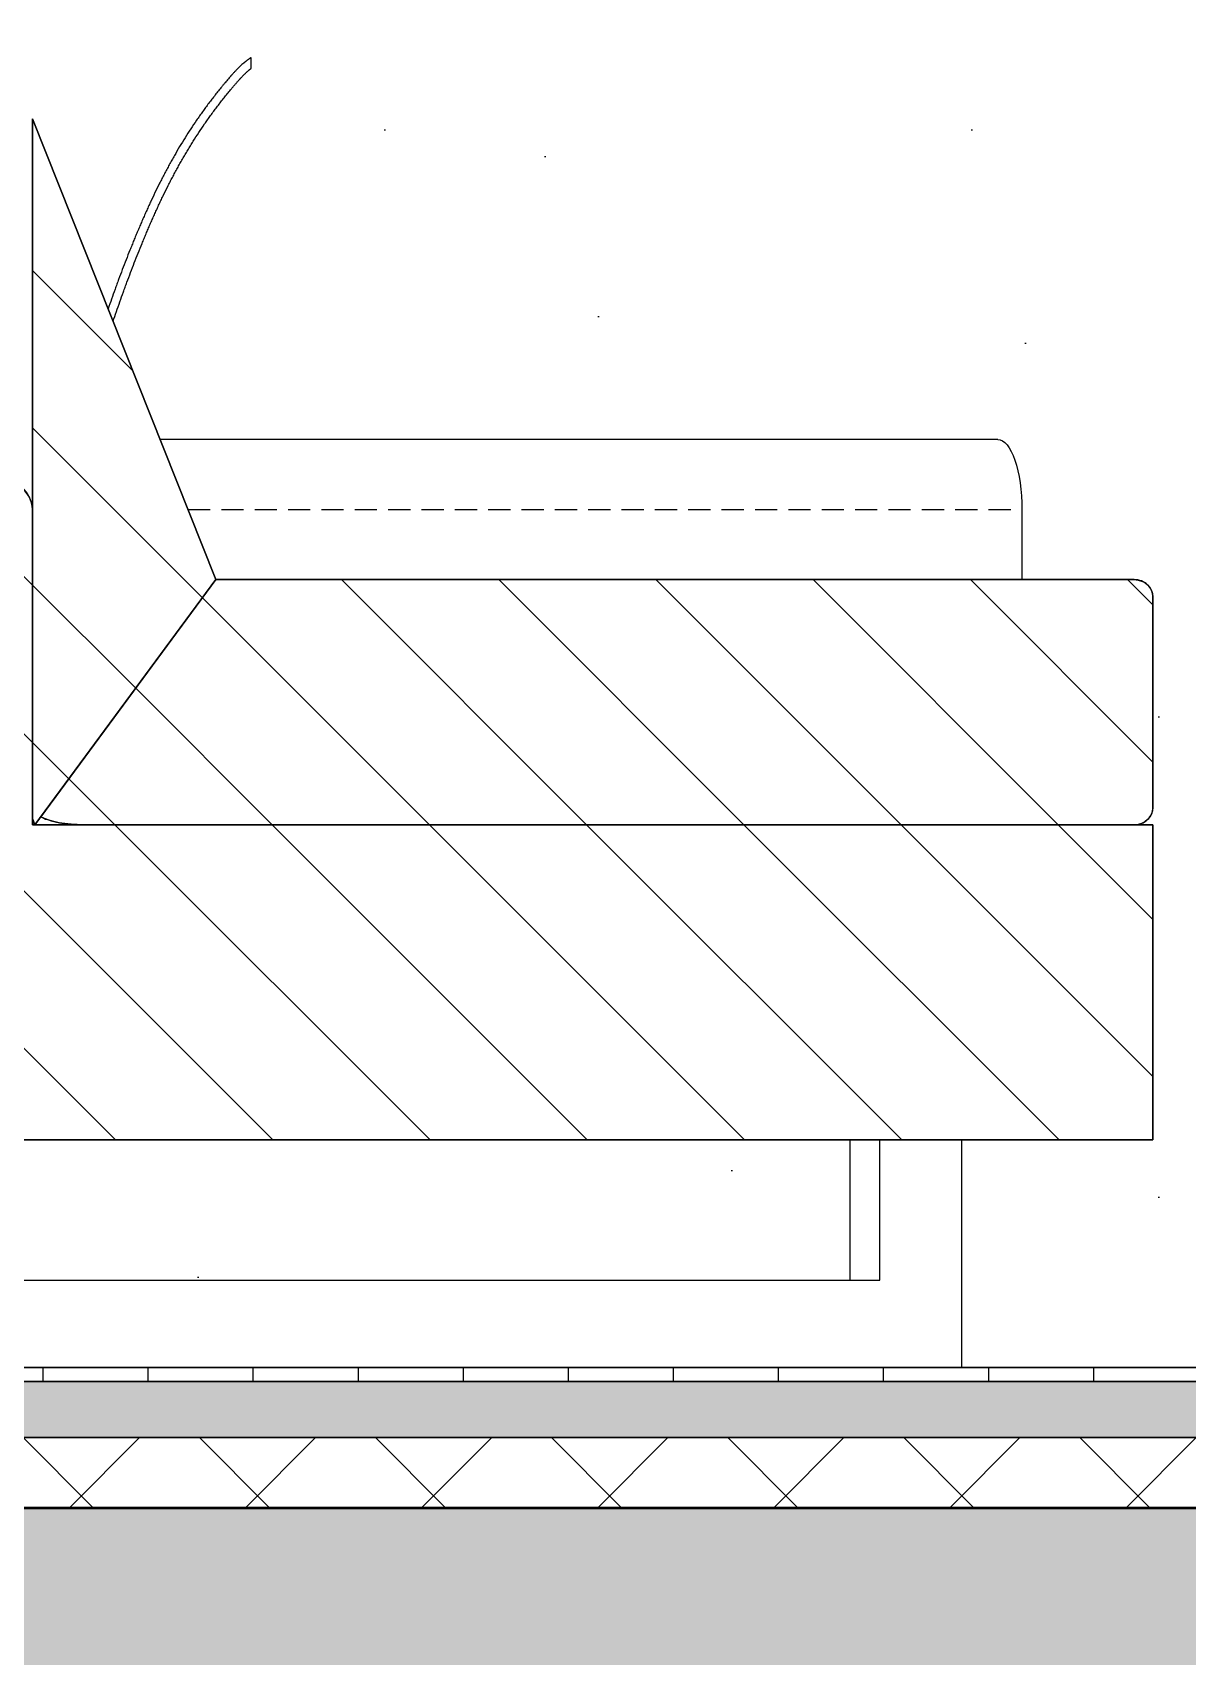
# Model space of a CAD drawing. Header units: millimetres. Extents: x -100 to 224448, y 0 to 22177.
# Drawn here: x 166616 to 167276, y 16685 to 17612 of the extents above; entities that cross this region are included whole.
import ezdxf

# ---------------------------------------------------------------- set-up
doc = ezdxf.new("R2010")
doc.units = ezdxf.units.MM
doc.linetypes.add('DASHED', pattern=[19.05, 12.7, -6.35])
doc.layers.get('0').update_dxf_attribs({"true_color": 0xdfdfdf})
for name, color, linetype in [('Background_0', 7, 'Continuous'), ('Boundary_0', 7, 'Continuous'), ('Boundary_Floor_ Ceramic Tiles', 7, 'Continuous'), ('Boundary_Insulation_ Extruded Polystyrene', 42, 'Continuous'), ('Boundary_Screed', 7, 'Continuous'), ('Elevation_Gypsum Board', 7, 'Continuous'), ('Fill_0', 7, 'Continuous'), ('Fill_Concrete_ Reinforced', 85, 'Continuous'), ('Fill_Floor_ Ceramic Tiles', 251, 'Continuous'), ('Fill_Insulation_ Extruded Polystyrene', 42, 'Continuous'), ('Fill_Screed', 251, 'Continuous'), ('Viewport border', 7, 'Continuous')]:
    doc.layers.add(name, color=color, linetype=linetype)
for name, color, linetype, lineweight in [('Background_Concrete_ Reinforced', 7, 'Continuous', 9), ('Background_Floor_ Ceramic Tiles', 7, 'Continuous', 9), ('Background_Gypsum Board', 7, 'Continuous', 9), ('Background_Insulation_ Extruded Polystyrene', 7, 'Continuous', 9), ('Background_Screed', 7, 'Continuous', 9), ('Boundary_Concrete_ Reinforced', 99, 'Continuous', 50)]:
    doc.layers.add(name, color=color, linetype=linetype, lineweight=lineweight)
doc.layers.add('BIM_ROOM_LINES', color=7, linetype='Continuous', plot=False)
pattern_1 = [(45, (-3002.4, -5250), (-44.90128, 44.90128), [])]

# ---------------------------------------------------------------- blocks, each defined once
blk = doc.blocks.new("CC'__section__..%5CMainBuilding.dwg", base_point=(1833.26, -9100))
at = {"layer": 'Elevation_Gypsum Board'}
h = blk.add_hatch(dxfattribs=at)
h.set_pattern_fill('DOTS2', color=256, scale=30, style=0)
h.paths.add_polyline_path([(9941.4, 8440), (9962.76, 8440), (9962.76, 8420), (9941.4, 8420), (9941.4, 7749.99), (11128.5, 7750), (11222.46, 7979.67), (11226.88, 7990.95), (11250.96, 8052.42), (11250.97, 8052.45, -0.08931), (11251.41, 8053.14, -0.175472), (11252.81, 8053.87), (11278.43, 8116.48), (11276.45, 8116.53), (11276.46, 8116.91), (11276.57, 8121.03), (11276.75, 8121.03), (11276.78, 8121.48), (11017.28, 8492.05), (11017.28, 8498.19), (11552.7, 8110.09), (11552.7, 8104.18), (11479.63, 8111.83), (11479.45, 8107.78), (11479.43, 8107.33), (11477.46, 8107.42), (11595.3, 7750), (11862.76, 7750), (11862.76, 8420), (11712.76, 8420), (11712.76, 8440), (13212.76, 8440), (13212.76, 8420), (13062.76, 8420), (13062.76, 8360), (13062.76, 8322.29), (13062.76, 7749.99), (13330.23, 7750), (13448.07, 8107.42), (13446.09, 8107.33), (13446.07, 8107.78), (13445.89, 8111.83), (13372.82, 8104.18), (13372.82, 8110.09), (13545.3, 8121.37), (13545.3, 8280), (13571.87, 8280), (13696.76, 8280), (13783.3, 8280), (13783.3, 8463.09), (13826.48, 8354.61), (13908.24, 8498.19), (13908.24, 8492.05), (13829.33, 8347.47), (13856.19, 8280), (14334.68, 8280, -0.198912), (14344.35, 8268.28, -0.198912), (14348.36, 8240), (14348.36, 8200), (14412.57, 8200, -0.198912), (14420.1, 8197.07, -0.198912), (14423.21, 8190), (14423.21, 8070, -0.198912), (14420.1, 8062.93, -0.198912), (14412.57, 8060), (14423.21, 8060), (14423.21, 7880), (14314.16, 7880), (14314.16, 7750), (15248.83, 7750), (15248.84, 7880), (15248.84, 8280), (15363.84, 8280), (15398.84, 8280), (15398.84, 8577.36), (15965.51, 8577.36), (16052.4, 8577.36), (16052.4, 10445), (9941.4, 10445)])
h = blk.add_hatch(dxfattribs=at)
h.set_pattern_fill('DOTS2', color=256, scale=30, style=0)
h.paths.add_polyline_path([(14250.07, 7800), (14250.07, 7880), (13743.84, 7880), (13776.57, 7800)])
at = {"layer": 'Fill_0', "extrusion": (0, 0, -1)}
h = blk.add_hatch(dxfattribs=at)
h.set_pattern_fill('ANSI31', color=256, scale=20, style=0)
h.set_pattern_definition(pattern_1)
h.paths.add_polyline_path([(-13888.04, 8200), (-13783.3, 8463.09), (-13783.3, 8063.54), (-13784.71, 8060)])
at = {"layer": 'Fill_0', "extrusion": (2.07539e-17, 2.36381e-17, -1)}
h = blk.add_hatch(dxfattribs=at)
h.set_pattern_fill('ANSI31', color=256, scale=20, style=0)
h.set_pattern_definition([(45, (-3002.4, -5250), (-44.90128, 44.90128), [])])
edge = h.paths.add_edge_path()
edge.add_line((-13696.76, 8278.62), (-13696.76, 8280))
edge.add_line((-13696.76, 8280), (-13571.87, 8280))
edge.add_line((-13571.87, 8280), (-13571.87, 7880))
edge.add_line((-13571.87, 7880), (-14423.21, 7880))
edge.add_line((-14423.21, 7880), (-14423.21, 8060))
edge.add_line((-14423.21, 8060), (-13783.3, 8060))
edge.add_line((-13783.3, 8060), (-13783.3, 8240))
edge.add_spline(control_points=[(-13783.3, 8240), (-13783.3, 8270.65), (-13696.76, 8278.62)], knot_values=[-1.307725, -1.307725, -1.307725, 0, 0, 0], weights=[1, 0.79374, 1], degree=2, periodic=0)
at = {"layer": 'Fill_0', "extrusion": (0, 0, -1)}
h = blk.add_hatch(dxfattribs=at)
h.set_pattern_fill('ANSI31', color=256, scale=20, style=0)
h.set_pattern_definition(pattern_1)
edge = h.paths.add_edge_path()
edge.add_line((-13812.53, 8060), (-14412.57, 8060))
edge.add_spline(control_points=[(-14412.57, 8060), (-14423.21, 8060), (-14423.21, 8070)], knot_values=[0, 0, 0, 1.570796, 1.570796, 1.570796], weights=[1, 0.707107, 1], degree=2, periodic=0)
edge.add_line((-14423.21, 8070), (-14423.21, 8190))
edge.add_spline(control_points=[(-14423.21, 8190), (-14423.21, 8200), (-14412.57, 8200)], knot_values=[-1.570796, -1.570796, -1.570796, 0, 0, 0], weights=[1, 0.707107, 1], degree=2, periodic=0)
edge.add_line((-14412.57, 8200), (-13888.04, 8200))
edge.add_line((-13888.04, 8200), (-13788.05, 8064.53))
edge.add_spline(control_points=[(-13788.05, 8064.53), (-13796.71, 8060), (-13812.53, 8060)], knot_values=[-1.570796, -1.570796, -1.570796, -0.578451, -0.578451, -0.578451], weights=[1, 0.879411, 1], degree=2, periodic=0)
at = {"layer": 'Fill_Concrete_ Reinforced', "extrusion": (0, 0, -1)}
h = blk.add_hatch(dxfattribs=at)
h.set_pattern_fill('CONCRETE1', color=256, scale=20, angle=15, style=0)
h.set_pattern_definition([(15, (-3002.4, -5250), (287.368, 497.736), [50.8, -355.6]), (105, (-3002.4, -5250), (-497.736, 287.368), [50.8, -355.6]), (150, (-2953.33, -5236.85), (-392.5523, -105.184), [71.842, -502.894]), (15, (-3012.5, -5016.04), (287.368, 497.736), [50.8, -355.6]), (60, (-2981.4, -5034), (-105.184, 392.5523), [35.921, -538.8154]), (150, (-2981.4, -5034), (-392.5523, -105.184), [35.921, -538.8154]), (15, (-2891.6, -4878.46), (287.368, 497.736), [71.842, -334.558]), (60, (-2891.6, -4878.46), (-105.184, 392.5523), [50.8, -523.9364]), (150, (-2822.2, -4859.87), (-392.5523, -105.184), [50.8, -523.9364]), (105, (-2758.8, -5079.55), (-497.736, 287.368), [50.8, -355.6]), (60, (-2758.82, -5079.55), (-105.184, 392.5523), [35.921, -538.8154]), (150, (-2740.86, -5048.44), (-392.5523, -105.184), [35.921, -538.8154]), (15, (-2979.63, -5138.7), (287.368, 497.736), [25.4, -340.36]), (15, (-2711.5, -4961.7), (287.368, 497.736), [25.4, -340.36]), (105, (-2847.33, -4945.5), (-497.736, 287.368), [25.4, -340.36]), (150, (-2739.1, -5153.15), (-392.5523, -105.184), [35.921, -538.8154]), (150, (-2983.15, -4929.3), (-392.5523, -105.184), [35.921, -538.8154]), (60, (-2852.9, -5071.9), (-105.184, 392.5523), [35.921, -538.8154]), (105, (-2880.6, -5164.77), (-497.736, 287.368), [6.35, -400.05]), (105, (-2906.6, -4994.24), (-497.736, 287.368), [6.35, -400.05]), (105, (-2740.65, -4877.46), (-497.736, 287.368), [6.35, -400.05]), (105, (-2678.64, -5084.36), (-497.736, 287.368), [6.35, -400.05])])
h.paths.add_polyline_path([(-21382.4, 7500), (-21382.4, 7670), (-21242.4, 7670), (-3322.4, 7670), (-3182.4, 7670), (-3182.4, 7500)])
at = {"layer": 'Fill_Floor_ Ceramic Tiles', "extrusion": (0, 0, -1)}
h = blk.add_hatch(dxfattribs=at)
h.set_pattern_fill('_USER', color=256, scale=60, angle=90, style=0, pattern_type=0)
h.set_pattern_definition([(90, (-3002.4, -5250), (-60, -2e-13), [])])
h.paths.add_polyline_path([(-3322.4, 7750), (-3322.4, 7742), (-21242.4, 7742), (-21242.4, 7750)])
at = {"layer": 'Fill_Insulation_ Extruded Polystyrene', "extrusion": (0, 0, -1)}
h = blk.add_hatch(dxfattribs=at)
h.set_pattern_fill('INSULATION', color=256, scale=20, style=0)
h.set_pattern_definition([(45, (-3002.4, -5250), (-50.28943, 50.28943), []), (135, (-3002.4, -5250), (-50.28943, -50.28943), [])])
h.paths.add_polyline_path([(-3322.4, 7710), (-3322.4, 7670), (-21242.4, 7670), (-21242.4, 7710)])
at = {"layer": 'Fill_Screed', "extrusion": (0, 0, -1)}
h = blk.add_hatch(dxfattribs=at)
h.set_pattern_fill('SCREED', color=256, scale=20, angle=15, style=0)
h.set_pattern_definition([(15, (-3002.4, -5250), (915.6406, 508.3053), [-127, 0, -381, 0]), (15, (-3005.69, -5237.73), (915.6406, 508.3053), [-50.8, 0, -177.8, 0, -91.44, 0, -381, 0]), (15, (-3008.97, -5225.47), (915.6406, 508.3053), [-25.4, 0, -127, 0, -127, 0, -279.4, 0, -91.44, 0]), (15, (-3012.26, -5213.2), (915.6406, 508.3053), [-91.44, 0, -406.4, 0]), (15, (-3015.55, -5200.93), (915.6406, 508.3053), [-304.8, 0, -304.8, 0]), (15, (-3018.84, -5188.66), (915.6406, 508.3053), [-431.8, 0]), (15, (-3022.12, -5176.4), (915.6406, 508.3053), [-127, 0, -558.8, 0]), (15, (-3025.4, -5164.13), (915.6406, 508.3053), [-177.8, 0, -101.6, 0]), (15, (-3028.7, -5151.86), (915.6406, 508.3053), [-254, 0]), (15, (-3035.27, -5127.33), (915.6406, 508.3053), [-35.56, 0, -381, 0, -228.6, 0]), (15, (-3038.56, -5115.06), (915.6406, 508.3053), [-50.8, 0, -5.08, 0, -127, 0]), (15, (-3041.84, -5102.8), (915.6406, 508.3053), [-25.4, 0, -330.2, 0, -381, 0]), (15, (-3045.13, -5090.53), (915.6406, 508.3053), [-254, 0]), (15, (-3048.42, -5078.26), (915.6406, 508.3053), [-127, 0, -533.4, 0]), (15, (-3055, -5053.72), (915.6406, 508.3053), [-609.6, 0]), (15, (-3058.28, -5041.46), (915.6406, 508.3053), [-127, 0, -10.16, 0, -177.8, 0]), (15, (-3061.57, -5029.2), (915.6406, 508.3053), [-35.56, 0, -254, 0, -101.6, 0, -177.8, 0, -203.2, 0]), (15, (-3064.85, -5016.92), (915.6406, 508.3053), [-76.2, 0, -101.6, 0, -254, 0, -10.16, 0, -127, 0]), (15, (-3068.14, -5004.65), (915.6406, 508.3053), [-254, 0])])
h.paths.add_polyline_path([(-3322.4, 7742), (-3322.4, 7710), (-21242.4, 7710), (-21242.4, 7742)])
at = {"linetype": 'DASHED', "extrusion": (0, 1, 0)}
blk.add_line((13872.11, 8240), (14348.36, 8240), dxfattribs=at)
blk.add_line((2834.4, 7750), (21730.4, 7750))
blk.add_line((2834.4, 7750), (21730.4, 7750))
at = {"layer": 'Background_0', "extrusion": (0, 1, 0)}
for p, q in [((13908.24, 8492.05), (13908.24, 8498.19)), ((13908.24, 8492.05), (13908.24, 8498.19)), ((13908.24, 8492.05), (13908.24, 8498.19)), ((13908.24, 8492.05), (13908.24, 8498.19)), ((13908.24, 8492.05), (13908.24, 8498.19)), ((13908.24, 8492.05), (13908.24, 8498.19)), ((13783.3, 8463.09), (13783.3, 8063.54)), ((13888.04, 8200), (13783.3, 8463.09)), ((14334.68, 8280), (13856.19, 8280)), ((13783.3, 8060), (13783.3, 8240)), ((14348.36, 8240), (14348.36, 8200)), ((13784.71, 8060), (13888.04, 8200)), ((13888.04, 8200), (13788.05, 8064.53)), ((14412.57, 8200), (13888.04, 8200)), ((14423.21, 8070), (14423.21, 8190)), ((13783.3, 8063.54), (13784.54, 8060)), ((13783.3, 8063.54), (13784.71, 8060)), ((14423.21, 8060), (13783.3, 8060)), ((13784.71, 8060), (13784.54, 8060)), ((13812.53, 8060), (14412.57, 8060)), ((14423.21, 7880), (14423.21, 8060)), ((13571.87, 7880), (14423.21, 7880)), ((14250.07, 7880), (14250.07, 7800)), ((14267.17, 7800), (14267.17, 7880)), ((14314.16, 7750), (14314.16, 7880)), ((13609.39, 7800), (14267.17, 7800)), ((14314.16, 7750), (13562.4, 7750))]:
    blk.add_line(p, q, dxfattribs=at)
at = {"layer": 'Background_0', "extrusion": (0, 0, -1)}
for start_param, end_param in [(3.141593, 3.926991), (3.926991, 4.712389)]:
    blk.add_ellipse((14334.68, 8240), major_axis=(0, -40), ratio=0.34202, start_param=start_param, end_param=end_param, dxfattribs=at)
at = {"layer": 'Background_0'}
for centre, major_axis, ratio, start_param, end_param in [((13666.34, 8240), (-116.95, 0), 0.34202, 3.141593, 3.926991), ((14412.57, 8190), (-10.64, 0), 0.939693, 3.926991, 4.712389), ((14412.57, 8190), (-10.64, 0), 0.939693, 3.141593, 3.926991), ((14412.57, 8070), (-10.64, 0), 0.939693, 2.356194, 3.141593), ((13812.53, 8070), (29.24, 0), 0.34202, 3.720043, 3.926991), ((13812.53, 8070), (29.24, 0), 0.34202, 3.926991, 4.712389), ((14412.57, 8070), (-10.64, 0), 0.939693, 1.570796, 2.356194)]:
    blk.add_ellipse(centre, major_axis=major_axis, ratio=ratio, start_param=start_param, end_param=end_param, dxfattribs=at)
for points, knots in [([(13908.24, 8498.19), (13908.23, 8498.18), (13908.2, 8498.16), (13908.16, 8498.14), (13908.12, 8498.11), (13908.07, 8498.08), (13908.01, 8498.04), (13907.93, 8497.99), (13907.85, 8497.93), (13907.77, 8497.88), (13907.7, 8497.83), (13907.59, 8497.76), (13907.46, 8497.67), (13907.31, 8497.57), (13907.16, 8497.46), (13906.95, 8497.32), (13906.7, 8497.14), (13906.4, 8496.92), (13906.1, 8496.7), (13905.7, 8496.41), (13905.3, 8496.1), (13904.91, 8495.8), (13904.62, 8495.56), (13904.33, 8495.33), (13904.04, 8495.09), (13903.76, 8494.85), (13903.19, 8494.36), (13902.35, 8493.62), (13901.45, 8492.77), (13900.73, 8492.08), (13900.21, 8491.55), (13899.68, 8491.02), (13899.17, 8490.48), (13898.66, 8489.93), (13898.15, 8489.38), (13897.65, 8488.83), (13897.23, 8488.37), (13896.9, 8488), (13896.66, 8487.72), (13896.41, 8487.44), (13895.92, 8486.87), (13895.19, 8486.03), (13894.22, 8484.89), (13893.42, 8483.94), (13892.79, 8483.17), (13892.31, 8482.6), (13891.83, 8482.03), (13891.2, 8481.26), (13890.42, 8480.29), (13889.48, 8479.13), (13888.55, 8477.97), (13887.31, 8476.41), (13885.79, 8474.44), (13884.28, 8472.46), (13883.09, 8470.87), (13881.91, 8469.27), (13880.45, 8467.26), (13878.72, 8464.82), (13876.45, 8461.56), (13873.67, 8457.43), (13870.45, 8452.4), (13867.33, 8447.31), (13864.82, 8443.02), (13862.86, 8439.56), (13861.42, 8436.94), (13859.99, 8434.32), (13858.6, 8431.68), (13857.23, 8429.03), (13855.43, 8425.48), (13853.23, 8421.02), (13851.11, 8416.52), (13849.44, 8412.91), (13848.21, 8410.19), (13847, 8407.46), (13846.01, 8405.18), (13845.22, 8403.35), (13844.44, 8401.52), (13843.46, 8399.23), (13842.31, 8396.48), (13841.17, 8393.72), (13840.05, 8390.96), (13838.57, 8387.27), (13836.74, 8382.64), (13834.6, 8377.07), (13832.85, 8372.41), (13831.48, 8368.67), (13829.44, 8363.06), (13827.78, 8358.37), (13826.48, 8354.61)], [726.286159, 726.286159, 726.286159, 726.286159, 726.347474, 726.40879, 726.470106, 726.531421, 726.654052, 726.776683, 726.899314, 727.021946, 727.144577, 727.267208, 727.51247, 727.757732, 728.002994, 728.248257, 728.738781, 729.229305, 729.71983, 730.210354, 731.191403, 731.681927, 732.172452, 732.662976, 733.1535, 733.644025, 734.134549, 736.096647, 738.058744, 739.039793, 740.020842, 741.001891, 741.98294, 742.963988, 743.945037, 744.926086, 745.907135, 746.397659, 746.888184, 747.378708, 747.869232, 749.83133, 751.793428, 753.755525, 754.736574, 755.717623, 756.698672, 757.67972, 759.641818, 761.603915, 763.566013, 765.528111, 769.452306, 773.376501, 775.338599, 777.300696, 781.224891, 785.149086, 789.073282, 796.921672, 804.770062, 812.618453, 820.466843, 824.391038, 828.315233, 832.239429, 836.163624, 840.087819, 844.012014, 851.860404, 859.708795, 863.63299, 867.557185, 871.48138, 875.405575, 877.367673, 879.329771, 883.253966, 887.178161, 891.102356, 895.026551, 898.950746, 906.799137, 914.647527, 922.495917, 926.420113, 930.344308, 946.041088, 946.041088, 946.041088, 946.041088]), ([(13829.33, 8347.47), (13830.59, 8351.22), (13832.53, 8356.84), (13834.87, 8363.36), (13836.22, 8367.08), (13837.59, 8370.8), (13839.33, 8375.43), (13841.46, 8380.98), (13843.64, 8386.5), (13845.5, 8391.09), (13847.01, 8394.75), (13848.15, 8397.49), (13849.31, 8400.22), (13850.49, 8402.95), (13851.68, 8405.67), (13852.89, 8408.38), (13854.11, 8411.09), (13855.35, 8413.78), (13856.61, 8416.47), (13858.32, 8420.04), (13860.07, 8423.6), (13861.87, 8427.12), (13863.24, 8429.76), (13864.63, 8432.38), (13866.05, 8434.99), (13867.49, 8437.59), (13868.96, 8440.17), (13870.45, 8442.74), (13871.97, 8445.29), (13873.51, 8447.83), (13875.6, 8451.19), (13878.29, 8455.35), (13881.06, 8459.45), (13883.33, 8462.69), (13885.06, 8465.1), (13886.81, 8467.5), (13888.3, 8469.48), (13889.5, 8471.05), (13890.71, 8472.62), (13891.93, 8474.18), (13893.16, 8475.73), (13894.09, 8476.89), (13895.03, 8478.04), (13895.97, 8479.19), (13896.76, 8480.14), (13897.4, 8480.9), (13897.88, 8481.46), (13898.28, 8481.94), (13898.6, 8482.31), (13898.92, 8482.69), (13899.32, 8483.16), (13899.8, 8483.72), (13900.29, 8484.28), (13900.78, 8484.84), (13901.2, 8485.3), (13901.53, 8485.67), (13901.86, 8486.03), (13902.28, 8486.49), (13902.79, 8487.03), (13903.3, 8487.56), (13903.74, 8488.01), (13904.09, 8488.36), (13904.44, 8488.7), (13904.88, 8489.13), (13905.42, 8489.64), (13905.97, 8490.14), (13906.43, 8490.55), (13906.81, 8490.88), (13907.04, 8491.08), (13907.23, 8491.24), (13907.38, 8491.36), (13907.52, 8491.47), (13907.66, 8491.59), (13907.78, 8491.69), (13907.88, 8491.77), (13907.95, 8491.82), (13908.02, 8491.88), (13908.1, 8491.94), (13908.16, 8491.99), (13908.21, 8492.03), (13908.23, 8492.04), (13908.24, 8492.05)], [0, 0, 0, 0, 23.925914, 35.888871, 41.870349, 47.851828, 59.814785, 71.777741, 83.740698, 95.703655, 101.685134, 107.666612, 113.648091, 119.629569, 125.611048, 131.592526, 137.574005, 143.555483, 149.536961, 155.51844, 167.481397, 173.462875, 179.444354, 185.425832, 191.407311, 197.388789, 203.370268, 209.351746, 215.333224, 221.314703, 227.296181, 239.259138, 251.222095, 257.203574, 263.185052, 269.166531, 275.148009, 278.138748, 281.129488, 287.110966, 290.101705, 293.092444, 296.083184, 299.073923, 302.064662, 303.560032, 305.055401, 306.550771, 307.298456, 308.046141, 309.54151, 311.03688, 312.532249, 314.027619, 315.522989, 316.270673, 317.018358, 318.513728, 320.009097, 321.504467, 322.999837, 323.747522, 324.495206, 325.990576, 327.485946, 328.981315, 330.476685, 331.22437, 331.972054, 332.345897, 332.719739, 333.093582, 333.467424, 333.841266, 334.028188, 334.215109, 334.40203, 334.588951, 334.775872, 334.869333, 334.962794, 334.962794, 334.962794, 334.962794]), ([(13829.33, 8347.47), (13830.59, 8351.22), (13832.53, 8356.84), (13834.87, 8363.36), (13836.22, 8367.08), (13837.59, 8370.8), (13839.33, 8375.43), (13841.46, 8380.98), (13843.64, 8386.5), (13845.5, 8391.09), (13847.01, 8394.75), (13848.15, 8397.49), (13849.31, 8400.22), (13850.49, 8402.95), (13851.68, 8405.67), (13852.89, 8408.38), (13854.11, 8411.09), (13855.35, 8413.78), (13856.61, 8416.47), (13858.32, 8420.04), (13860.07, 8423.6), (13861.87, 8427.12), (13863.24, 8429.76), (13864.63, 8432.38), (13866.05, 8434.99), (13867.49, 8437.59), (13868.96, 8440.17), (13870.45, 8442.74), (13871.97, 8445.29), (13873.51, 8447.83), (13875.6, 8451.19), (13878.29, 8455.35), (13881.06, 8459.45), (13883.33, 8462.69), (13885.06, 8465.1), (13886.81, 8467.5), (13888.3, 8469.48), (13889.5, 8471.05), (13890.71, 8472.62), (13891.93, 8474.18), (13893.16, 8475.73), (13894.09, 8476.89), (13895.03, 8478.04), (13895.97, 8479.19), (13896.76, 8480.14), (13897.4, 8480.9), (13897.88, 8481.46), (13898.28, 8481.94), (13898.6, 8482.31), (13898.92, 8482.69), (13899.32, 8483.16), (13899.8, 8483.72), (13900.29, 8484.28), (13900.78, 8484.84), (13901.2, 8485.3), (13901.53, 8485.67), (13901.86, 8486.03), (13902.28, 8486.49), (13902.79, 8487.03), (13903.3, 8487.56), (13903.74, 8488.01), (13904.09, 8488.36), (13904.44, 8488.7), (13904.88, 8489.13), (13905.42, 8489.64), (13905.97, 8490.14), (13906.43, 8490.55), (13906.81, 8490.88), (13907.04, 8491.08), (13907.23, 8491.24), (13907.38, 8491.36), (13907.52, 8491.47), (13907.66, 8491.59), (13907.78, 8491.69), (13907.88, 8491.77), (13907.95, 8491.82), (13908.02, 8491.88), (13908.1, 8491.94), (13908.16, 8491.99), (13908.21, 8492.03), (13908.23, 8492.04), (13908.24, 8492.05)], [0, 0, 0, 0, 23.925915, 35.888872, 41.870351, 47.851829, 59.814787, 71.777744, 83.740702, 95.703659, 101.685138, 107.666616, 113.648095, 119.629574, 125.611052, 131.592531, 137.57401, 143.555488, 149.536967, 155.518446, 167.481403, 173.462882, 179.444361, 185.425839, 191.407318, 197.388797, 203.370275, 209.351754, 215.333233, 221.314711, 227.29619, 239.259147, 251.222105, 257.203584, 263.185062, 269.166541, 275.14802, 278.138759, 281.129498, 287.110977, 290.101716, 293.092456, 296.083195, 299.073934, 302.064674, 303.560043, 305.055413, 306.550783, 307.298468, 308.046152, 309.541522, 311.036892, 312.532261, 314.027631, 315.523001, 316.270686, 317.01837, 318.51374, 320.00911, 321.504479, 322.999849, 323.747534, 324.495219, 325.990588, 327.485958, 328.981328, 330.476697, 331.224382, 331.972067, 332.34591, 332.719752, 333.093594, 333.467437, 333.841279, 334.0282, 334.215122, 334.402043, 334.588964, 334.775885, 334.869346, 334.962806, 334.962806, 334.962806, 334.962806]), ([(13829.33, 8347.47), (13830.59, 8351.22), (13832.53, 8356.84), (13834.87, 8363.36), (13836.22, 8367.08), (13837.59, 8370.8), (13839.33, 8375.43), (13841.46, 8380.98), (13843.64, 8386.5), (13845.5, 8391.09), (13847.01, 8394.75), (13848.15, 8397.49), (13849.31, 8400.22), (13850.49, 8402.95), (13851.68, 8405.67), (13852.89, 8408.38), (13854.11, 8411.09), (13855.35, 8413.78), (13856.61, 8416.47), (13858.32, 8420.04), (13860.07, 8423.6), (13861.87, 8427.12), (13863.24, 8429.76), (13864.63, 8432.38), (13866.05, 8434.99), (13867.49, 8437.59), (13868.96, 8440.17), (13870.45, 8442.74), (13871.97, 8445.29), (13873.51, 8447.83), (13875.6, 8451.19), (13878.29, 8455.35), (13881.06, 8459.45), (13883.33, 8462.69), (13885.06, 8465.1), (13886.81, 8467.5), (13888.3, 8469.48), (13889.5, 8471.05), (13890.71, 8472.62), (13891.93, 8474.18), (13893.16, 8475.73), (13894.09, 8476.89), (13895.03, 8478.04), (13895.97, 8479.19), (13896.76, 8480.14), (13897.4, 8480.9), (13897.88, 8481.46), (13898.28, 8481.94), (13898.6, 8482.31), (13898.92, 8482.69), (13899.32, 8483.16), (13899.8, 8483.72), (13900.29, 8484.28), (13900.78, 8484.84), (13901.2, 8485.3), (13901.53, 8485.67), (13901.86, 8486.03), (13902.28, 8486.49), (13902.79, 8487.03), (13903.3, 8487.56), (13903.74, 8488.01), (13904.09, 8488.36), (13904.44, 8488.7), (13904.88, 8489.13), (13905.42, 8489.64), (13905.97, 8490.14), (13906.43, 8490.55), (13906.81, 8490.88), (13907.04, 8491.08), (13907.23, 8491.24), (13907.38, 8491.36), (13907.52, 8491.47), (13907.66, 8491.59), (13907.78, 8491.69), (13907.88, 8491.77), (13907.95, 8491.82), (13908.02, 8491.88), (13908.1, 8491.94), (13908.16, 8491.99), (13908.21, 8492.03), (13908.23, 8492.04), (13908.24, 8492.05)], [0, 0, 0, 0, 23.925914, 35.888871, 41.87035, 47.851829, 59.814786, 71.777743, 83.7407, 95.703657, 101.685136, 107.666614, 113.648093, 119.629571, 125.61105, 131.592529, 137.574007, 143.555486, 149.536964, 155.518443, 167.4814, 173.462879, 179.444357, 185.425836, 191.407314, 197.388793, 203.370271, 209.35175, 215.333229, 221.314707, 227.296186, 239.259143, 251.2221, 257.203579, 263.185057, 269.166536, 275.148014, 278.138754, 281.129493, 287.110971, 290.101711, 293.09245, 296.083189, 299.073929, 302.064668, 303.560038, 305.055407, 306.550777, 307.298462, 308.046146, 309.541516, 311.036886, 312.532255, 314.027625, 315.522995, 316.27068, 317.018364, 318.513734, 320.009104, 321.504473, 322.999843, 323.747528, 324.495213, 325.990582, 327.485952, 328.981321, 330.476691, 331.224376, 331.972061, 332.345903, 332.719746, 333.093588, 333.46743, 333.841273, 334.028194, 334.215115, 334.402036, 334.588958, 334.775879, 334.869339, 334.9628, 334.9628, 334.9628, 334.9628]), ([(13829.33, 8347.47), (13830.59, 8351.22), (13832.53, 8356.84), (13834.87, 8363.36), (13836.22, 8367.08), (13837.59, 8370.8), (13839.33, 8375.43), (13841.46, 8380.98), (13843.64, 8386.5), (13845.5, 8391.09), (13847.01, 8394.75), (13848.15, 8397.49), (13849.31, 8400.22), (13850.49, 8402.95), (13851.68, 8405.67), (13852.89, 8408.38), (13854.11, 8411.09), (13855.35, 8413.78), (13856.61, 8416.47), (13858.32, 8420.04), (13860.07, 8423.6), (13861.87, 8427.12), (13863.24, 8429.76), (13864.63, 8432.38), (13866.05, 8434.99), (13867.49, 8437.59), (13868.96, 8440.17), (13870.45, 8442.74), (13871.97, 8445.29), (13873.51, 8447.83), (13875.6, 8451.19), (13878.29, 8455.35), (13881.06, 8459.45), (13883.33, 8462.69), (13885.06, 8465.1), (13886.81, 8467.5), (13888.3, 8469.48), (13889.5, 8471.05), (13890.71, 8472.62), (13891.93, 8474.18), (13893.16, 8475.73), (13894.09, 8476.89), (13895.03, 8478.04), (13895.97, 8479.19), (13896.76, 8480.14), (13897.4, 8480.9), (13897.88, 8481.46), (13898.28, 8481.94), (13898.6, 8482.31), (13898.92, 8482.69), (13899.32, 8483.16), (13899.8, 8483.72), (13900.29, 8484.28), (13900.78, 8484.84), (13901.2, 8485.3), (13901.53, 8485.67), (13901.86, 8486.03), (13902.28, 8486.49), (13902.79, 8487.03), (13903.3, 8487.56), (13903.74, 8488.01), (13904.09, 8488.36), (13904.44, 8488.7), (13904.88, 8489.13), (13905.42, 8489.64), (13905.97, 8490.14), (13906.43, 8490.55), (13906.81, 8490.88), (13907.04, 8491.08), (13907.23, 8491.24), (13907.38, 8491.36), (13907.52, 8491.47), (13907.66, 8491.59), (13907.78, 8491.69), (13907.88, 8491.77), (13907.95, 8491.82), (13908.02, 8491.88), (13908.1, 8491.94), (13908.16, 8491.99), (13908.21, 8492.03), (13908.23, 8492.04), (13908.24, 8492.05)], [0, 0, 0, 0, 23.925916, 35.888873, 41.870352, 47.851831, 59.814789, 71.777747, 83.740705, 95.703663, 101.685142, 107.66662, 113.648099, 119.629578, 125.611057, 131.592536, 137.574015, 143.555494, 149.536973, 155.518452, 167.48141, 173.462889, 179.444367, 185.425846, 191.407325, 197.388804, 203.370283, 209.351762, 215.333241, 221.31472, 227.296199, 239.259157, 251.222114, 257.203593, 263.185072, 269.166551, 275.14803, 278.13877, 281.129509, 287.110988, 290.101727, 293.092467, 296.083206, 299.073946, 302.064685, 303.560055, 305.055425, 306.550794, 307.298479, 308.046164, 309.541534, 311.036904, 312.532273, 314.027643, 315.523013, 316.270698, 317.018383, 318.513752, 320.009122, 321.504492, 322.999861, 323.747546, 324.495231, 325.990601, 327.485971, 328.98134, 330.47671, 331.224395, 331.97208, 332.345922, 332.719765, 333.093607, 333.46745, 333.841292, 334.028213, 334.215134, 334.402056, 334.588977, 334.775898, 334.869359, 334.962819, 334.962819, 334.962819, 334.962819]), ([(13829.33, 8347.47), (13830.59, 8351.22), (13832.53, 8356.84), (13834.87, 8363.36), (13836.22, 8367.08), (13837.59, 8370.8), (13839.33, 8375.43), (13841.46, 8380.98), (13843.64, 8386.5), (13845.5, 8391.09), (13847.01, 8394.75), (13848.15, 8397.49), (13849.31, 8400.22), (13850.49, 8402.95), (13851.68, 8405.67), (13852.89, 8408.38), (13854.11, 8411.09), (13855.35, 8413.78), (13856.61, 8416.47), (13858.32, 8420.04), (13860.07, 8423.6), (13861.87, 8427.12), (13863.24, 8429.76), (13864.63, 8432.38), (13866.05, 8434.99), (13867.49, 8437.59), (13868.96, 8440.17), (13870.45, 8442.74), (13871.97, 8445.29), (13873.51, 8447.83), (13875.6, 8451.19), (13878.29, 8455.35), (13881.06, 8459.45), (13883.33, 8462.69), (13885.06, 8465.1), (13886.81, 8467.5), (13888.3, 8469.48), (13889.5, 8471.05), (13890.71, 8472.62), (13891.93, 8474.18), (13893.16, 8475.73), (13894.09, 8476.89), (13895.03, 8478.04), (13895.97, 8479.19), (13896.76, 8480.14), (13897.4, 8480.9), (13897.88, 8481.46), (13898.28, 8481.94), (13898.6, 8482.31), (13898.92, 8482.69), (13899.32, 8483.16), (13899.8, 8483.72), (13900.29, 8484.28), (13900.78, 8484.84), (13901.2, 8485.3), (13901.53, 8485.67), (13901.86, 8486.03), (13902.28, 8486.49), (13902.79, 8487.03), (13903.3, 8487.56), (13903.74, 8488.01), (13904.09, 8488.36), (13904.44, 8488.7), (13904.88, 8489.13), (13905.42, 8489.64), (13905.97, 8490.14), (13906.43, 8490.55), (13906.81, 8490.88), (13907.04, 8491.08), (13907.23, 8491.24), (13907.38, 8491.36), (13907.52, 8491.47), (13907.66, 8491.59), (13907.78, 8491.69), (13907.88, 8491.77), (13907.95, 8491.82), (13908.02, 8491.88), (13908.1, 8491.94), (13908.16, 8491.99), (13908.21, 8492.03), (13908.23, 8492.04), (13908.24, 8492.05)], [0, 0, 0, 0, 23.925915, 35.888873, 41.870352, 47.85183, 59.814788, 71.777746, 83.740703, 95.703661, 101.68514, 107.666618, 113.648097, 119.629576, 125.611055, 131.592534, 137.574012, 143.555491, 149.53697, 155.518449, 167.481406, 173.462885, 179.444364, 185.425843, 191.407322, 197.3888, 203.370279, 209.351758, 215.333237, 221.314716, 227.296194, 239.259152, 251.22211, 257.203588, 263.185067, 269.166546, 275.148025, 278.138764, 281.129504, 287.110982, 290.101722, 293.092461, 296.083201, 299.07394, 302.064679, 303.560049, 305.055419, 306.550789, 307.298473, 308.046158, 309.541528, 311.036898, 312.532267, 314.027637, 315.523007, 316.270692, 317.018376, 318.513746, 320.009116, 321.504486, 322.999855, 323.74754, 324.495225, 325.990595, 327.485964, 328.981334, 330.476704, 331.224389, 331.972073, 332.345916, 332.719758, 333.093601, 333.467443, 333.841286, 334.028207, 334.215128, 334.402049, 334.58897, 334.775892, 334.869352, 334.962813, 334.962813, 334.962813, 334.962813]), ([(13829.33, 8347.47), (13830.59, 8351.22), (13832.53, 8356.84), (13834.87, 8363.36), (13836.22, 8367.08), (13837.59, 8370.8), (13839.33, 8375.43), (13841.46, 8380.98), (13843.64, 8386.5), (13845.5, 8391.09), (13847.01, 8394.75), (13848.15, 8397.49), (13849.31, 8400.22), (13850.49, 8402.95), (13851.68, 8405.67), (13852.89, 8408.38), (13854.11, 8411.09), (13855.35, 8413.78), (13856.61, 8416.47), (13858.32, 8420.04), (13860.07, 8423.6), (13861.87, 8427.12), (13863.24, 8429.76), (13864.63, 8432.38), (13866.05, 8434.99), (13867.49, 8437.59), (13868.96, 8440.17), (13870.45, 8442.74), (13871.97, 8445.29), (13873.51, 8447.83), (13875.6, 8451.19), (13878.29, 8455.35), (13881.06, 8459.45), (13883.33, 8462.69), (13885.06, 8465.1), (13886.81, 8467.5), (13888.3, 8469.48), (13889.5, 8471.05), (13890.71, 8472.62), (13891.93, 8474.18), (13893.16, 8475.73), (13894.09, 8476.89), (13895.03, 8478.04), (13895.97, 8479.19), (13896.76, 8480.14), (13897.4, 8480.9), (13897.88, 8481.46), (13898.28, 8481.94), (13898.6, 8482.31), (13898.92, 8482.69), (13899.32, 8483.16), (13899.8, 8483.72), (13900.29, 8484.28), (13900.78, 8484.84), (13901.2, 8485.3), (13901.53, 8485.67), (13901.86, 8486.03), (13902.28, 8486.49), (13902.79, 8487.03), (13903.3, 8487.56), (13903.74, 8488.01), (13904.09, 8488.36), (13904.44, 8488.7), (13904.88, 8489.13), (13905.42, 8489.64), (13905.97, 8490.14), (13906.43, 8490.55), (13906.81, 8490.88), (13907.04, 8491.08), (13907.23, 8491.24), (13907.38, 8491.36), (13907.52, 8491.47), (13907.66, 8491.59), (13907.78, 8491.69), (13907.88, 8491.77), (13907.95, 8491.82), (13908.02, 8491.88), (13908.1, 8491.94), (13908.16, 8491.99), (13908.21, 8492.03), (13908.23, 8492.04), (13908.24, 8492.05)], [0, 0, 0, 0, 23.925916, 35.888874, 41.870353, 47.851832, 59.81479, 71.777748, 83.740706, 95.703664, 101.685144, 107.666623, 113.648102, 119.629581, 125.61106, 131.592539, 137.574018, 143.555497, 149.536976, 155.518455, 167.481413, 173.462892, 179.444371, 185.42585, 191.407329, 197.388808, 203.370287, 209.351766, 215.333245, 221.314724, 227.296203, 239.259161, 251.222119, 257.203598, 263.185077, 269.166556, 275.148035, 278.138775, 281.129514, 287.110993, 290.101733, 293.092472, 296.083212, 299.073952, 302.064691, 303.560061, 305.055431, 306.5508, 307.298485, 308.04617, 309.54154, 311.03691, 312.532279, 314.027649, 315.523019, 316.270704, 317.018389, 318.513758, 320.009128, 321.504498, 322.999868, 323.747553, 324.495237, 325.990607, 327.485977, 328.981347, 330.476716, 331.224401, 331.972086, 332.345929, 332.719771, 333.093614, 333.467456, 333.841298, 334.02822, 334.215141, 334.402062, 334.588983, 334.775904, 334.869365, 334.962826, 334.962826, 334.962826, 334.962826])]:
    blk.add_open_spline(points, degree=3, knots=knots, dxfattribs=at)
at = {"layer": 'Background_Concrete_ Reinforced', "extrusion": (0, 1, 0)}
blk.add_line((21242.4, 7670), (3322.4, 7670), dxfattribs=at)
at = {"layer": 'Background_Floor_ Ceramic Tiles', "extrusion": (0, 1, 0)}
for p, q in [((21242.4, 7750), (3322.4, 7750)), ((3322.4, 7742), (21242.4, 7742))]:
    blk.add_line(p, q, dxfattribs=at)
at = {"layer": 'Background_Gypsum Board', "extrusion": (0, 1, 0)}
blk.add_line((15248.83, 7750), (14314.14, 7750), dxfattribs=at)
at = {"layer": 'Background_Insulation_ Extruded Polystyrene', "extrusion": (0, 1, 0)}
for p, q in [((21242.4, 7710), (3322.4, 7710)), ((3322.4, 7670), (21242.4, 7670))]:
    blk.add_line(p, q, dxfattribs=at)
at = {"layer": 'Background_Screed', "extrusion": (0, 1, 0)}
for p, q in [((21242.4, 7742), (3322.4, 7742)), ((3322.4, 7710), (21242.4, 7710))]:
    blk.add_line(p, q, dxfattribs=at)
at = {"layer": 'BIM_ROOM_LINES', "extrusion": (0, 1, 0)}
blk.add_line((21230.4, 7750), (3334.4, 7750), dxfattribs=at)
at = {"layer": 'Boundary_0', "extrusion": (0, 1, 0)}
for p, q in [((13783.3, 8063.54), (13783.3, 8463.09)), ((13783.3, 8463.09), (13888.04, 8200)), ((13783.3, 8240), (13783.3, 8060)), ((13888.04, 8200), (13784.71, 8060)), ((13788.05, 8064.53), (13888.04, 8200)), ((13888.04, 8200), (14412.57, 8200)), ((14423.21, 8190), (14423.21, 8070)), ((13784.71, 8060), (13783.3, 8063.54)), ((13783.3, 8060), (14423.21, 8060)), ((14412.57, 8060), (13812.53, 8060)), ((14423.21, 8060), (14423.21, 7880)), ((14423.21, 7880), (13571.87, 7880))]:
    blk.add_line(p, q, dxfattribs=at)
at = {"layer": 'Boundary_0', "extrusion": (0, 0, -1)}
for centre, major_axis, ratio, start_param, end_param in [((13666.34, 8240), (116.95, 0), 0.34202, -1.307725, 0), ((14412.57, 8190), (10.64, 0), 0.939693, -1.570796, 0), ((14412.57, 8070), (10.64, 0), 0.939693, 0, 1.570796), ((13812.53, 8070), (-29.24, 0), 0.34202, -1.570796, -0.578451)]:
    blk.add_ellipse(centre, major_axis=major_axis, ratio=ratio, start_param=start_param, end_param=end_param, dxfattribs=at)
at = {"layer": 'Boundary_Concrete_ Reinforced', "extrusion": (0, 1, 0)}
blk.add_line((3322.4, 7670), (21242.4, 7670), dxfattribs=at)
at = {"layer": 'Boundary_Floor_ Ceramic Tiles', "extrusion": (0, 1, 0)}
for p, q in [((3322.4, 7750), (21242.4, 7750)), ((21242.4, 7742), (3322.4, 7742))]:
    blk.add_line(p, q, dxfattribs=at)
at = {"layer": 'Boundary_Insulation_ Extruded Polystyrene', "extrusion": (0, 1, 0)}
for p, q in [((3322.4, 7710), (21242.4, 7710)), ((21242.4, 7670), (3322.4, 7670))]:
    blk.add_line(p, q, dxfattribs=at)
at = {"layer": 'Boundary_Screed', "extrusion": (0, 1, 0)}
for p, q in [((3322.4, 7742), (21242.4, 7742)), ((21242.4, 7710), (3322.4, 7710))]:
    blk.add_line(p, q, dxfattribs=at)

msp = doc.modelspace()

# ---------------------------------------------------------------- block references
at = {"layer": 'Viewport border'}
msp.add_blockref("CC'__section__..%5CMainBuilding.dwg", (154666.19, 0), dxfattribs=at)

doc.saveas('drawing.dxf')
